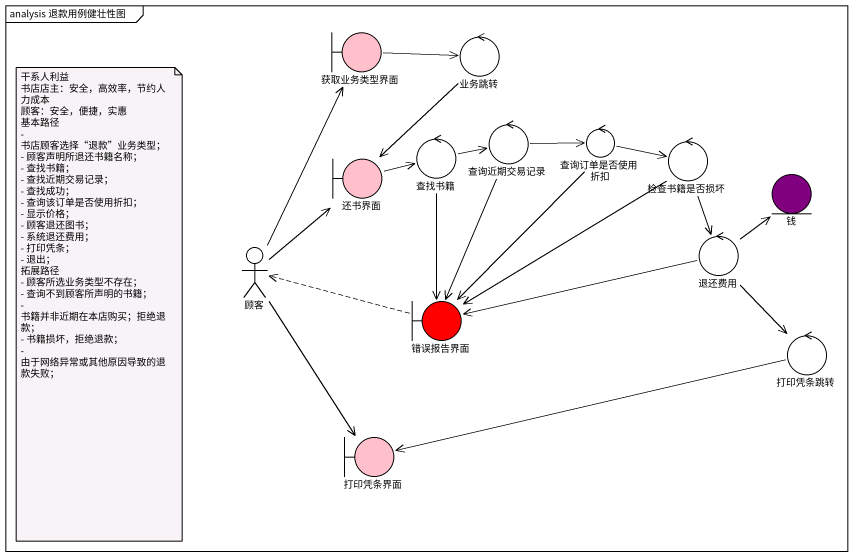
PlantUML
@startuml
mainframe analysis 退款用例健壮性图
boundary 获取业务类型界面 #FFC0CB
control 业务跳转
control 查询近期交易记录
boundary 还书界面 #FFC0CB
control 查找书籍
control 查询订单是否使用折扣
control 检查书籍是否损坏
entity 钱 #800080
actor 顾客
control 退还费用
boundary 错误报告界面 #FF0000
control 打印凭条跳转
boundary 打印凭条界面 #FFC0CB
获取业务类型界面 -right-> 业务跳转
业务跳转 --> 还书界面
查询近期交易记录 -right-> 查询订单是否使用折扣
查询近期交易记录 --> 错误报告界面
还书界面 -right-> 查找书籍
查找书籍 -right-> 查询近期交易记录
查找书籍 --> 错误报告界面
查询订单是否使用折扣 -right-> 检查书籍是否损坏
查询订单是否使用折扣 --> 错误报告界面
检查书籍是否损坏 --> 退还费用
检查书籍是否损坏 --> 错误报告界面
顾客 -up-> 获取业务类型界面
顾客 -up-> 还书界面
顾客 --> 打印凭条界面
退还费用 -up-> 钱
退还费用 -left-> 错误报告界面
退还费用 --> 打印凭条跳转
错误报告界面 .left.> 顾客
打印凭条跳转 -left-> 打印凭条界面
note as N1
  干系人利益
  书店店主：安全，高效率，节约人力成本
  顾客：安全，便捷，实惠
  基本路径
  - 书店顾客选择“退款”业务类型；
  - 顾客声明所退还书籍名称；
  - 查找书籍；
  - 查找近期交易记录；
  - 查找成功；
  - 查询该订单是否使用折扣；
  - 显示价格；
  - 顾客退还图书；
  - 系统退还费用；
  - 打印凭条；
  - 退出；
  拓展路径
  - 顾客所选业务类型不存在；
  - 查询不到顾客所声明的书籍；
  - 书籍并非近期在本店购买；拒绝退款；
  - 书籍损坏，拒绝退款；
  - 由于网络异常或其他原因导致的退款失败；
end note
@enduml
